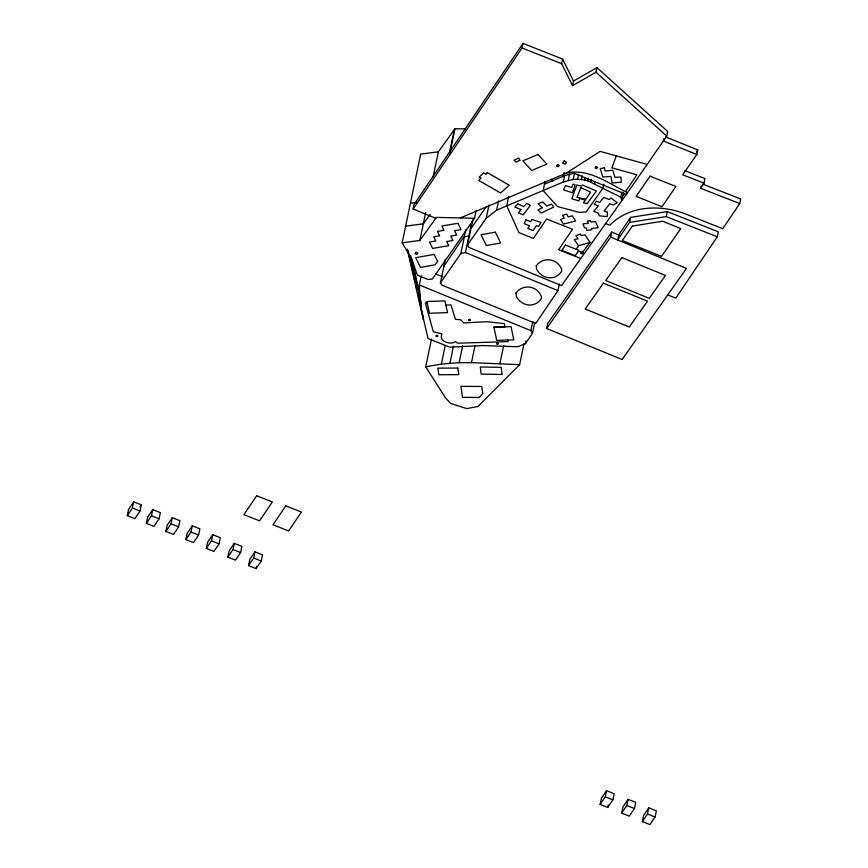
<?xml version="1.0" encoding="UTF-8"?>
<svg xmlns="http://www.w3.org/2000/svg" width="868" height="868" viewBox="0 0 868 868"><rect width="100%" height="100%" fill="white"/><g stroke="black" fill="none" stroke-linecap="round" stroke-linejoin="round"><path stroke-width="1.3" d="M127.292 515.592L128.572 509.418L133.705 501.834L141.3 504.851L140.019 511.024L134.887 518.597L127.292 515.592L132.413 508.008L133.705 501.834M146.334 523.382L147.625 517.209L152.746 509.635L160.352 512.641L159.061 518.814L153.94 526.388L146.334 523.382L151.466 515.809L152.746 509.635M165.886 531.411L167.177 525.249L172.298 517.664L179.904 520.681L178.613 526.843L173.492 534.428L165.886 531.411L171.018 523.838L172.298 517.664M185.882 539.581L187.173 533.408L192.295 525.834L199.9 528.84L198.609 535.014L193.488 542.598L185.882 539.581L191.003 532.008L192.295 525.834M206.324 548.446L207.615 542.283L212.736 534.699L220.342 537.715L219.051 543.878L213.919 551.462L206.324 548.446L211.445 540.872L212.736 534.699M227.872 557.115L229.152 550.941L234.284 543.368L241.879 546.384L240.599 552.547L235.467 560.131L227.872 557.115L232.993 549.542L234.284 543.368M248.508 565.61L249.8 559.437L254.932 551.864L262.527 554.869L261.235 561.043L256.114 568.627L248.508 565.61L253.64 558.037L254.932 551.864M256.114 568.627L256.624 566.153M476.206 210.327L474.546 218.269L432.405 279.04L427.924 279.485L417.356 275.091L411.747 259.228L402.166 242.78L420.698 154.113L438.383 151.802L454.973 128.714L465.606 128.963M435.779 218.313L413.135 209.025L414.09 204.425L523.035 43.4L562.627 59.078L573.509 81.06L572.544 85.661L595.99 72.228L596.945 67.628L667.709 131.502L666.754 136.113L626.262 194.541L572.196 172.45M402.166 242.78L419.862 240.469L425.667 212.671M433.132 176.942L438.383 151.802M534.71 322.636L532.496 333.193L525.466 343.598L517.784 346.733L482.456 345.562L449.776 347.167L428.054 338.563L420.861 307.717L419.309 284.975L421.24 275.731M449.331 153.473L454.311 129.647M449.722 153.864L454.973 128.714M420.861 307.717L421.414 305.08M423.476 318.523L423.28 319.511L407.298 249.203M559.328 284.042L557.95 290.628L535.719 323.482L441.921 285.095L440.401 282.935L445.36 259.217M524.033 343.544L519.617 364.658L477.91 406.495L466.832 408.622L450.763 403.49L445.501 397.88L425.689 366.795L431.483 339.084M437.743 335.634L437.19 336.708L436.105 335.883M436.029 336.241L436.582 335.167M440.401 282.935L460.832 253.586L465.791 229.868M425.689 366.795L441.345 364.137L445.208 345.659M460.832 253.586L465.422 252.501L471.758 222.197M460.376 217.933L566.652 172.938C588.363 168.338 607.318 182.508 625.535 191.633L627.445 192.794L561.531 285.637L468.807 247.358L467.602 244.754L472.832 219.713M441.345 364.137L449.895 363.323L453.487 346.169M467.602 244.754L486.199 218.335L488.955 205.163M413.135 209.025L522.069 48L523.035 43.4M449.895 363.323L459.129 362.705L462.709 345.551M468.633 320.205C468.763 318.469 471.335 319.478 469.794 320.661L468.709 319.847M486.199 218.335L496.615 210.164L498.547 200.942M459.129 362.705L471.487 362.65L475.067 345.497M508.659 196.613L506.728 205.835L518.999 232.667L533.44 238.385L546.547 219.007L572.468 229.271L558.612 249.756L580.54 258.436M498.254 343.261L497.689 344.336L496.604 343.511M496.539 343.869L497.093 342.795M572.544 85.661L561.661 63.69L562.627 59.078M499.859 363.833L503.722 345.366M545.039 181.455L543.129 190.58L557.549 206.551L579.542 212.432L586.182 211.9L602.956 188.139L603.77 184.222M525.466 343.598L526.019 340.961M532.496 333.193L530.869 330.643L532.8 321.41M564.081 175.282L564.623 172.667M563.332 181.987L564.667 175.618L574.518 173.047L573.184 179.416L563.332 181.987L496.615 210.164M568.236 180.294L569.56 173.925M573.184 179.416L577.556 179.318L578.62 174.229M546.666 328.495L610.703 237.094L686.425 268.407L622.139 359.515L546.666 328.495L547.708 323.504L611.745 232.092L619.199 235.174M577.556 179.318L581.354 179.535L582.146 175.716M581.354 179.535L584.641 180.023L585.173 177.484M623.539 192.229L621.9 200.052L620.783 197.22L587.799 180.772L588.33 178.222M590.924 181.998L591.455 179.459M594.591 183.864L595.122 181.325M610.703 237.094L611.745 232.092M620.783 197.22L621.879 192.002M630.58 217.391L618.689 234.968L617.647 239.959L629.539 222.382L630.58 217.391L667.286 211.608L718.303 231.81L717.261 236.801L675.792 298.104L667.72 294.914M663.879 138.761L663.402 141.061L696.841 154.493L697.796 149.882L665.593 136.96M629.539 222.382L666.244 216.609L667.286 211.608M702.896 184.179L740.708 198.956L739.753 203.557L700.671 188.291L701.149 185.991M700.671 188.291L703.959 183.126L704.925 178.526L684.874 170.692M600.146 804.43L601.437 798.256L606.558 790.672L614.164 793.688L612.873 799.862L607.752 807.435L600.146 804.43L605.278 796.846L606.558 790.672M607.752 807.435L608.262 804.972M621.694 813.099L622.985 806.925L628.106 799.341L635.712 802.357L634.421 808.531L629.3 816.104L621.694 813.099L626.815 805.515L628.106 799.341M642.342 821.595L643.633 815.421L648.754 807.837L656.36 810.853L655.069 817.027L649.937 824.6L642.342 821.595L647.463 814.01L648.754 807.837M616.345 155.882L611.897 167.849L636.938 174.772L625.535 191.633M576.178 249.279L578.544 245.72L590.034 242.411L584.978 234.805L581.126 235.521L580.377 234.11L575.94 235.716L578.088 238.808L574.236 239.535L578.544 245.72M139.835 507.01L141.3 504.851M443.874 266.302L463.62 237.116L468.894 235.868M739.753 203.557L722.74 228.696L685.948 214.125C661.34 204.338 629.202 205.119 609.9 225.235L605.343 223.423M696.31 152.019L697.796 149.882M696.841 154.493L682.649 174.804L703.959 183.126M471.02 228.425L486.514 206.41M430.159 214.342L423.334 223.835L405.649 226.147M419.862 240.469L436.452 217.38L474.546 218.269M590.034 242.411L583.144 251.47L577.958 251.666M622.866 195.441L624.45 193.369M566.652 172.938L600.114 151.39L647.539 164.508M573.509 81.06L596.945 67.628M544.464 184.211L564.667 175.618M410.423 203.286L416.738 202.461M427.11 302.791L425.32 302.932L433.295 331.706L442.04 333.92C438.21 341.146 450.514 345.583 455.559 341.558L457.577 343.207L508.171 341.612L507.823 340.039M445.859 305.135L447.573 312.599L429.508 313.261L426.817 301.511L444.883 300.86L445.859 305.135L451.013 304.961L455.429 319.305L460.658 319.728L463.859 322.918L487.046 321.724L504.319 323.601L505.013 326.835L493.946 327.127L496.702 340.332L513.802 339.887L511.046 326.683L493.946 327.127M471.487 362.65L519.617 364.658M584.641 180.023L587.799 180.772M522.069 48L561.661 63.69M666.244 216.609L717.261 236.801M469.111 319.489L470.272 319.945M497.017 343.153L498.178 343.619M436.506 335.525L437.667 335.992M132.413 508.008L140.019 511.024M151.466 515.809L159.061 518.814M171.018 523.838L178.613 526.843M191.003 532.008L198.609 535.014M211.445 540.872L219.051 543.878M232.993 549.542L240.599 552.547M253.64 558.037L261.235 561.043M605.278 796.846L612.873 799.862M626.815 805.515L634.421 808.531M647.463 814.01L655.069 817.027M435.259 273.778L442.778 276.859M419.309 284.975L530.869 330.643M465.422 252.501L557.95 290.628M595.99 72.228L666.754 136.113M551.05 179.242L552.851 181.238M562.562 174.392L563.202 177.029M563.961 172.699L564.569 175.314M563.755 173.676L564.363 176.291M408.101 250.819L415.197 282.067M415.794 284.671L416.976 289.879M417.562 292.483L423.183 317.221M411.736 258.707L420.307 296.997M410.64 255.724L421.284 303.268M607.481 212.313L607.123 216.664L599.267 215.806L598.443 213.235L593.766 211.38L598.28 205.868L594.276 204.284L596.338 201.17L599.68 202.494L603.889 197.427L609.227 199.531L611.072 198.023L617.235 202.7L613.166 205.022L609.824 203.698L604.139 211L607.481 212.313M515.983 293.026L516.265 296.368C521.744 306.491 535.014 308.487 541.448 298.386L541.415 296.585C537.064 285.605 523.035 283.565 515.983 293.026M536.261 265.803L536.543 269.145C542.023 279.268 555.292 281.265 561.726 271.163L561.694 269.362C557.332 258.393 543.314 256.342 536.261 265.803M573.249 190.309L572.435 192.794L563.462 189.81L565.459 185.546L571.752 187.477L573.151 184.092L575.159 184.884L573.542 189.864L575.169 189.951L576.786 184.971L581.083 186.11L582.634 185.047L596.359 191.036L587.137 203.665L583.502 202.786L585.271 200.117L579.64 198.446L578.837 200.942L571.86 198.739L574.583 190.841L573.249 190.309M580.866 187.705L576.97 197.394L585.867 199.228L590.587 192.11L580.866 187.705M525.91 219.854L524.207 223.673L529.556 225.788L527.777 228.447L533.115 230.562L536.37 225.68L538.377 226.472L541.035 222.468L532.062 219.485L530.587 221.709L525.91 219.854M538.019 154.482L522.861 160.83L531.628 170.475L546.797 164.128L538.019 154.482M564.113 160.873L562.638 163.097L565.307 164.15L566.489 162.37L564.113 160.873M487.252 172.569L486.069 174.349L483.693 172.851L479.114 177.213L481.111 178.005L478.669 180.403L500.63 193.022L509.212 185.188L487.252 172.569M520.898 209.459L518.532 213.007L523.198 214.852L530.381 205.347L526.67 203.318L523.632 206.606L517.925 203.785L514.887 207.072L520.898 209.459M565.491 245.047L561.943 250.375L575.289 255.659L578.847 250.331L565.491 245.047M416.065 252.306L415.088 253.749L416.846 254.454L417.823 253.011L416.065 252.306M256.7 495.758L243.908 514.67L259.554 520.854L272.335 501.954L256.7 495.758M285.778 505.86L272.986 524.76L288.621 530.956L301.413 512.055L285.778 505.86M557.516 164.66L556.54 166.103L558.308 166.797L559.285 165.354L557.516 164.66M595.947 166.591L594.971 168.023L596.728 168.728L597.705 167.285L595.947 166.591M581.538 251.785L580.562 253.228L582.33 253.923L583.307 252.479L581.538 251.785M650.013 176.15L636.157 196.396L662.013 206.725L675.879 186.479L650.013 176.15M632.36 226.071L622.313 240.512L661.459 256.364L680.805 228.588L662.566 221.199L632.36 226.071M621.868 257.612L605.69 280.538L649.275 298.364L665.452 275.438L621.868 257.612M603.434 283.163L585.206 308.965L629.278 326.997L647.495 301.196L603.434 283.163M437.646 261.42L435.096 264.805L420.503 267.398L415.663 257.688L434.152 254.411L437.646 261.42M482.76 393.475L479.201 397.457L462.514 397.37L460.897 386.358L481.729 386.466L482.76 393.475M542.316 207.68L537.921 210.023L541.252 213.018L553.827 207.018L551.516 204.164L546.645 206.063L542.901 201.929L538.03 203.828L542.316 207.68M519.889 160.222L516.124 162.099L514.04 160.157L518.771 158.095L519.889 160.222M564.048 218.107L560.565 219.539L563.462 224.052L575.614 220.993L572.348 215.774L568.193 216.935L566.706 214.103L562.562 215.275L564.048 218.107M604.378 167.828L600.179 168.62L602.837 177.018L610.909 176.432L612.179 182.953L621.401 182.15L620.859 177.029L614.956 177.365L612.754 170.258L605.202 171.05L604.378 167.828M590.218 220.591L587.321 221.134L588.439 223.26L582.96 223.901L584.522 227.883L586.15 227.969L586.974 230.541L591.792 229.64L591.716 228.49L598.16 227.666L595.481 221.557L590.956 222.013L590.218 220.591M495.389 232.19L481.013 234.696L486.319 245.492L500.695 242.997L495.389 232.19M457.978 223.304L441.845 225.995L443.917 230.335L437.515 231.398L439.631 235.836L433.75 236.812L435.758 241L429.519 242.031L432.557 248.4L448.691 245.72L446.684 241.532L452.922 240.49L450.807 236.063L456.687 235.087L454.604 230.736L461.016 229.673L457.978 223.304M457.783 368.054L437.798 368.14L438.893 374.726L458.879 374.64L457.783 368.054M502.073 374.455L481.154 374.097L480.286 366.98L501.194 367.348L502.073 374.455"/></g></svg>
